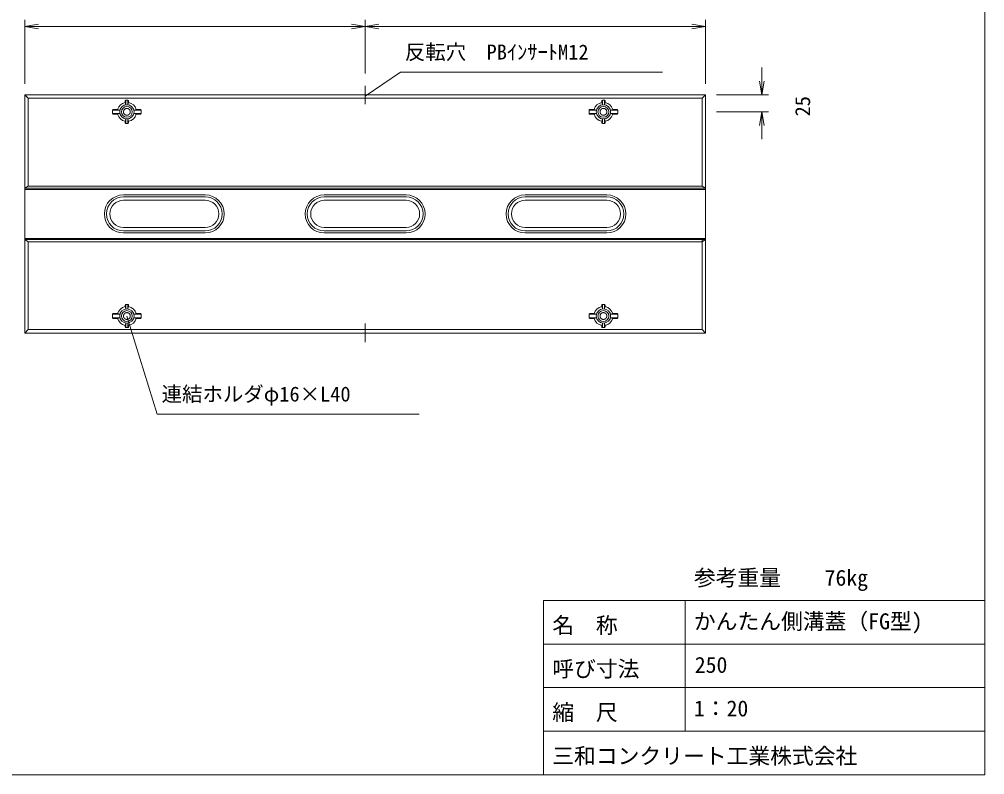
# Model space of a CAD drawing. Units: millimetres, scale not verified. Extents: x 1549 to 15223, y 1105 to 10775.
# Drawn here: x 8133 to 15223, y 1105 to 6655 of the extents above; entities that cross this region are included whole.
import ezdxf
from ezdxf.enums import TextEntityAlignment as Align

# ---------------------------------------------------------------- set-up
doc = ezdxf.new("R2010")
doc.units = ezdxf.units.MM
doc.header["$LTSCALE"] = 20
doc.linetypes.add('USER3', pattern=[13, 10, -1, 1, -1])
for name, color, linetype, lineweight in [('0_2', 7, 'Continuous', 18), ('D-STR-DIM（寸法）', 7, 'Continuous', 18), ('D-STR-HTXT（旗揚げ）', 7, 'Continuous', 18), ('D-STR-STR1（構造物）', 7, 'Continuous', 18), ('D-STR（構造物外形線）', 1, 'Continuous', 18), ('D-TTL(外枠）', 2, 'Continuous', 18)]:
    doc.layers.add(name, color=color, linetype=linetype, lineweight=lineweight)
doc.layers.add('D-STR-TXT（文字）', color=7, linetype='Continuous')
doc.layers.add('D-TTL-TXT（文字）', color=7, linetype='Continuous')
doc.styles.add('ＭＳ ゴシック', font='')
doc.styles.get('ＭＳ ゴシック').set_extended_font_data('MS Gothic')

msp = doc.modelspace()

# ---------------------------------------------------------------- linework, layer by layer
at = {"layer": '0_2'}
for p, q in [((8173.06, 6601.48), (8273.06, 6618.15)), ((8273.06, 6584.82), (8173.06, 6601.48)), ((8173.06, 6601.48), (8273.06, 6601.48)), ((10573.06, 6618.15), (10673.06, 6601.48)), ((10673.06, 6601.48), (10573.06, 6584.82)), ((10673.06, 6601.48), (10573.06, 6601.48)), ((10673.06, 6601.48), (10773.06, 6618.15)), ((10773.06, 6584.82), (10673.06, 6601.48)), ((10673.06, 6601.48), (10773.06, 6601.48)), ((13073.06, 6618.15), (13173.06, 6601.48)), ((13173.06, 6601.48), (13073.06, 6584.82)), ((13173.06, 6601.48), (13073.06, 6601.48)), ((13586.2, 6099.68), (13569.54, 6199.68)), ((13602.87, 6199.68), (13586.2, 6099.68)), ((13586.2, 6099.68), (13586.2, 6199.68)), ((13569.54, 5874.68), (13586.2, 5974.68)), ((13586.2, 5974.68), (13602.87, 5874.68)), ((13586.2, 5974.68), (13586.2, 5874.68))]:
    msp.add_line(p, q, dxfattribs=at)
at = {"layer": 'D-STR-DIM（寸法）'}
for p, q in [((8173.06, 6179.68), (8173.06, 6651.48)), ((10573.06, 6601.48), (8273.06, 6601.48)), ((10673.06, 6256.5), (10673.06, 6651.48)), ((10673.06, 6256.5), (10673.06, 6651.48)), ((13073.06, 6601.48), (10773.06, 6601.48)), ((13173.06, 6179.68), (13173.06, 6651.48)), ((13586.2, 6199.68), (13586.2, 6299.68)), ((13253.06, 6099.68), (13636.2, 6099.68)), ((13253.06, 5974.68), (13636.2, 5974.68)), ((13586.2, 5874.68), (13586.2, 5774.68))]:
    msp.add_line(p, q, dxfattribs=at)
at = {"layer": 'D-STR-HTXT（旗揚げ）'}
for p, q in [((10673.06, 6089.01), (10932.6, 6265.64)), ((10932.6, 6265.64), (12855.65, 6265.64)), ((8923.06, 4474.68), (9146.45, 3753.03)), ((9146.45, 3753.03), (11069.5, 3753.03))]:
    msp.add_line(p, q, dxfattribs=at)
at = {"layer": 'D-STR-STR1（構造物）'}
for p, q in [((10673.06, 6165.61), (10673.06, 6029.98)), ((8910.56, 6043.56), (8910.56, 6055.18)), ((8915.56, 6026.64), (8910.56, 6043.56)), ((8915.06, 6059.68), (8931.06, 6059.68)), ((8915.56, 6059.68), (8915.56, 6026.64)), ((8930.56, 6059.68), (8930.56, 6026.64)), ((8935.56, 6043.56), (8930.56, 6026.64)), ((8935.56, 6055.18), (8935.56, 6043.56)), ((12410.56, 6055.18), (12410.56, 6043.56)), ((12410.56, 6043.56), (12415.56, 6026.64)), ((12431.06, 6059.68), (12415.06, 6059.68)), ((12415.56, 6059.68), (12415.56, 6026.64)), ((12430.56, 6059.68), (12430.56, 6026.64)), ((12430.56, 6026.64), (12435.56, 6043.56)), ((12435.56, 6043.56), (12435.56, 6055.18)), ((8818.06, 5961.68), (8818.06, 5987.68)), ((8872.07, 5987.18), (8818.06, 5987.18)), ((8872.07, 5962.18), (8818.06, 5962.18)), ((8822.56, 5992.18), (8855.28, 5992.18)), ((8855.28, 5957.18), (8822.56, 5957.18)), ((8872.07, 5987.18), (8855.28, 5992.18)), ((8855.28, 5957.18), (8872.07, 5962.18)), ((8990.84, 5992.18), (8974.05, 5987.18)), ((9028.06, 5987.18), (8974.05, 5987.18)), ((8990.84, 5957.18), (8974.05, 5962.18)), ((9028.06, 5962.18), (8974.05, 5962.18)), ((9023.56, 5992.18), (8990.84, 5992.18)), ((9023.56, 5957.18), (8990.84, 5957.18)), ((9028.06, 5961.68), (9028.06, 5987.68)), ((12318.06, 5961.68), (12318.06, 5987.68)), ((12318.06, 5987.18), (12372.07, 5987.18)), ((12318.06, 5962.18), (12372.07, 5962.18)), ((12322.56, 5992.18), (12355.28, 5992.18)), ((12322.56, 5957.18), (12355.28, 5957.18)), ((12355.28, 5992.18), (12372.07, 5987.18)), ((12355.28, 5957.18), (12372.07, 5962.18)), ((12474.05, 5987.18), (12490.84, 5992.18)), ((12474.05, 5987.18), (12528.06, 5987.18)), ((12474.05, 5962.18), (12528.06, 5962.18)), ((12490.84, 5957.18), (12474.05, 5962.18)), ((12523.56, 5992.18), (12490.84, 5992.18)), ((12490.84, 5957.18), (12523.56, 5957.18)), ((12528.06, 5961.68), (12528.06, 5987.68)), ((8915.56, 5922.72), (8910.56, 5905.81)), ((8910.56, 5894.18), (8910.56, 5905.81)), ((8931.06, 5889.68), (8915.06, 5889.68)), ((8915.56, 5922.72), (8915.56, 5889.68)), ((8930.56, 5922.72), (8935.56, 5905.81)), ((8930.56, 5922.72), (8930.56, 5889.68)), ((8935.56, 5905.81), (8935.56, 5894.18)), ((12415.56, 5922.72), (12410.56, 5905.81)), ((12410.56, 5905.81), (12410.56, 5894.18)), ((12415.06, 5889.68), (12431.06, 5889.68)), ((12415.56, 5922.72), (12415.56, 5889.68)), ((12430.56, 5922.72), (12435.56, 5905.81)), ((12430.56, 5922.72), (12430.56, 5889.68)), ((12435.56, 5894.18), (12435.56, 5905.81)), ((8910.56, 4555.18), (8910.56, 4543.56)), ((8915.56, 4526.64), (8910.56, 4543.56)), ((8931.06, 4559.68), (8915.06, 4559.68)), ((8915.56, 4526.64), (8915.56, 4559.68)), ((8930.56, 4526.64), (8930.56, 4559.68)), ((8930.56, 4526.64), (8935.56, 4543.56)), ((8935.56, 4543.56), (8935.56, 4555.18)), ((12410.56, 4543.56), (12410.56, 4555.18)), ((12415.56, 4526.64), (12410.56, 4543.56)), ((12415.06, 4559.68), (12431.06, 4559.68)), ((12415.56, 4526.64), (12415.56, 4559.68)), ((12430.56, 4526.64), (12430.56, 4559.68)), ((12430.56, 4526.64), (12435.56, 4543.56)), ((12435.56, 4555.18), (12435.56, 4543.56)), ((8818.06, 4487.68), (8818.06, 4461.68)), ((8872.07, 4487.18), (8818.06, 4487.18)), ((8855.28, 4492.18), (8822.56, 4492.18)), ((8855.28, 4492.18), (8872.07, 4487.18)), ((8990.84, 4492.18), (8974.05, 4487.18)), ((9028.06, 4487.18), (8974.05, 4487.18)), ((9023.56, 4492.18), (8990.84, 4492.18)), ((9028.06, 4487.68), (9028.06, 4461.68)), ((12318.06, 4487.68), (12318.06, 4461.68)), ((12318.06, 4487.18), (12372.07, 4487.18)), ((12322.56, 4492.18), (12355.28, 4492.18)), ((12355.28, 4492.18), (12372.07, 4487.18)), ((12490.84, 4492.18), (12474.05, 4487.18)), ((12474.05, 4487.18), (12528.06, 4487.18)), ((12490.84, 4492.18), (12523.56, 4492.18)), ((12528.06, 4487.68), (12528.06, 4461.68)), ((8872.07, 4462.18), (8818.06, 4462.18)), ((8822.56, 4457.18), (8855.28, 4457.18)), ((8872.07, 4462.18), (8855.28, 4457.18)), ((8915.56, 4422.72), (8910.56, 4405.81)), ((8910.56, 4405.81), (8910.56, 4394.18)), ((8915.56, 4389.68), (8915.56, 4422.72)), ((8935.56, 4405.81), (8930.56, 4422.72)), ((8930.56, 4389.68), (8930.56, 4422.72)), ((8935.56, 4394.18), (8935.56, 4405.81)), ((9028.06, 4462.18), (8974.05, 4462.18)), ((8990.84, 4457.18), (8974.05, 4462.18)), ((9023.56, 4457.18), (8990.84, 4457.18)), ((10673.06, 4283.75), (10673.06, 4419.39)), ((12318.06, 4462.18), (12372.07, 4462.18)), ((12322.56, 4457.18), (12355.28, 4457.18)), ((12355.28, 4457.18), (12372.07, 4462.18)), ((12410.56, 4405.81), (12415.56, 4422.72)), ((12410.56, 4394.18), (12410.56, 4405.81)), ((12415.56, 4389.68), (12415.56, 4422.72)), ((12430.56, 4389.68), (12430.56, 4422.72)), ((12430.56, 4422.72), (12435.56, 4405.81)), ((12435.56, 4405.81), (12435.56, 4394.18)), ((12474.05, 4462.18), (12490.84, 4457.18)), ((12474.05, 4462.18), (12528.06, 4462.18)), ((12523.56, 4457.18), (12490.84, 4457.18)), ((8915.06, 4389.68), (8931.06, 4389.68)), ((12431.06, 4389.68), (12415.06, 4389.68))]:
    msp.add_line(p, q, dxfattribs=at)
for centre, radius in [((8923.06, 5974.68), 52.5), ((12423.06, 5974.68), 52.5), ((8923.06, 5974.68), 40), ((12423.06, 5974.68), 40), ((8923.06, 4474.68), 52.5), ((8923.06, 4474.68), 40), ((12423.06, 4474.68), 52.5), ((12423.06, 4474.68), 40)]:
    msp.add_circle(centre, radius, dxfattribs=at)
at = {"layer": 'D-STR-STR1（構造物）', "linetype": 'USER3'}
for centre in [(8923.06, 5974.68), (12423.06, 5974.68), (8923.06, 4474.68), (12423.06, 4474.68)]:
    msp.add_circle(centre, 25, dxfattribs=at)
at = {"layer": 'D-STR-STR1（構造物）'}
for centre, radius, start, end in [((8923.06, 5974.68), 70, 100.28656, 165.52249), ((8915.06, 6055.18), 4.5, 90, 180), ((8931.06, 6055.18), 4.5, 359.99998, 89.99998), ((8923.06, 5974.68), 70, 14.47751, 79.71344), ((12423.06, 5974.68), 70, 100.28656, 165.52249), ((12415.06, 6055.18), 4.5, 90.00002, 180.00002), ((12431.06, 6055.18), 4.5, 0, 90), ((12423.06, 5974.68), 70, 14.47751, 79.71344), ((8822.56, 5987.68), 4.5, 90, 180), ((8822.56, 5961.68), 4.5, 180, 270), ((8923.06, 5974.68), 70, 194.47751, 259.71344), ((8923.06, 5974.68), 70, 280.28656, 345.52249), ((9023.56, 5987.68), 4.5, 0, 90), ((9023.56, 5961.68), 4.5, 270, 0), ((12322.56, 5987.68), 4.5, 90, 180), ((12322.56, 5961.68), 4.5, 180, 270), ((12423.06, 5974.68), 70, 194.47751, 259.71344), ((12423.06, 5974.68), 70, 280.28656, 345.52249), ((12523.56, 5987.68), 4.5, 0, 90), ((12523.56, 5961.68), 4.5, 270, 0), ((8915.06, 5894.18), 4.5, 180, 270), ((8931.06, 5894.18), 4.5, 270, 0), ((12415.06, 5894.18), 4.5, 180, 270), ((12431.06, 5894.18), 4.5, 270, 0), ((8923.06, 4474.68), 70, 100.28656, 165.52249), ((8915.06, 4555.18), 4.5, 90, 180), ((8931.06, 4555.18), 4.5, 0, 90), ((8923.06, 4474.68), 70, 14.47751, 79.71344), ((12423.06, 4474.68), 70, 100.28656, 165.52249), ((12415.06, 4555.18), 4.5, 90, 180), ((12431.06, 4555.18), 4.5, 0, 90), ((12423.06, 4474.68), 70, 14.47751, 79.71344), ((8822.56, 4487.68), 4.5, 90, 180), ((9023.56, 4487.68), 4.5, 0, 90), ((12322.56, 4487.68), 4.5, 90, 180), ((12523.56, 4487.68), 4.5, 0, 90), ((8822.56, 4461.68), 4.5, 180, 270), ((8923.06, 4474.68), 70, 194.47751, 259.71344), ((8923.06, 4474.68), 70, 280.28656, 345.52249), ((9023.56, 4461.68), 4.5, 270, 0), ((12322.56, 4461.68), 4.5, 180, 270), ((12423.06, 4474.68), 70, 194.47751, 259.71344), ((12423.06, 4474.68), 70, 280.28656, 345.52249), ((12523.56, 4461.68), 4.5, 270, 0), ((8915.06, 4394.18), 4.5, 180, 270), ((8931.06, 4394.18), 4.5, 270.00002, 0.00002), ((12415.06, 4394.18), 4.5, 179.99998, 269.99998), ((12431.06, 4394.18), 4.5, 270, 0)]:
    msp.add_arc(centre, radius, start, end, dxfattribs=at)
at = {"layer": 'D-STR（構造物外形線）'}
for p, q in [((8173.06, 5404.68), (8173.06, 6099.68)), ((8173.06, 5404.68), (8173.06, 6099.68)), ((13173.06, 6099.68), (8173.06, 6099.68)), ((8173.06, 6099.68), (8198.06, 6074.68)), ((13173.06, 6099.68), (13148.06, 6074.68)), ((13173.06, 5404.68), (13173.06, 6099.68)), ((8198.06, 5429.68), (8198.06, 6074.68)), ((8198.06, 6074.68), (13148.06, 6074.68)), ((13148.06, 5429.68), (13148.06, 6074.68)), ((8198.06, 5429.68), (8173.06, 5413.49)), ((13173.06, 5413.49), (8173.06, 5413.49)), ((13173.06, 5404.68), (8173.06, 5404.68)), ((13173.06, 5404.68), (8173.06, 5404.68)), ((8173.06, 5044.68), (8173.06, 5404.68)), ((13148.06, 5429.68), (8198.06, 5429.68)), ((13148.06, 5429.68), (13173.06, 5413.49)), ((13173.06, 5044.68), (13173.06, 5404.68)), ((13173.06, 5044.68), (8173.06, 5044.68)), ((13173.06, 5044.68), (8173.06, 5044.68)), ((8173.06, 4349.68), (8173.06, 5044.68)), ((8173.06, 4349.68), (8173.06, 5044.68)), ((13173.06, 5035.88), (8173.06, 5035.88)), ((8198.06, 5019.68), (8173.06, 5035.88)), ((13148.06, 4374.68), (13148.06, 5037.18)), ((13148.06, 5019.68), (13173.06, 5035.88)), ((13173.06, 4349.68), (13173.06, 5044.68)), ((13148.06, 5019.68), (8198.06, 5019.68)), ((8198.06, 4374.68), (8198.06, 5019.68)), ((8198.06, 4374.68), (8173.06, 4349.68)), ((13173.06, 4349.68), (8173.06, 4349.68)), ((13148.06, 4374.68), (8198.06, 4374.68)), ((13148.06, 4374.68), (13173.06, 4349.68))]:
    msp.add_line(p, q, dxfattribs=at)
at = {"layer": 'D-STR（構造物外形線）', "color": 7}
for p, q in [((9498.06, 5364.68), (8898.06, 5364.68)), ((8898.06, 5349.68), (9498.06, 5349.68)), ((8898.06, 5324.68), (9498.06, 5324.68)), ((10973.06, 5364.68), (10373.06, 5364.68)), ((10373.06, 5349.68), (10973.06, 5349.68)), ((10373.06, 5324.68), (10973.06, 5324.68)), ((12448.06, 5364.68), (11848.06, 5364.68)), ((11848.06, 5349.68), (12448.06, 5349.68)), ((11848.06, 5324.68), (12448.06, 5324.68)), ((8898.06, 5124.68), (9498.06, 5124.68)), ((10373.06, 5124.68), (10973.06, 5124.68)), ((11848.06, 5124.68), (12448.06, 5124.68)), ((8898.06, 5099.68), (9498.06, 5099.68)), ((8898.06, 5084.68), (9498.06, 5084.68)), ((10373.06, 5099.68), (10973.06, 5099.68)), ((10373.06, 5084.68), (10973.06, 5084.68)), ((11848.06, 5099.68), (12448.06, 5099.68)), ((11848.06, 5084.68), (12448.06, 5084.68))]:
    msp.add_line(p, q, dxfattribs=at)
for centre, radius, start, end in [((8898.06, 5224.68), 140, 90, 270), ((8898.06, 5224.68), 125, 90, 270), ((8898.06, 5224.68), 100, 90, 270), ((9498.06, 5224.68), 140, 270, 90), ((9498.06, 5224.68), 125, 270, 90), ((9498.06, 5224.68), 100, 270, 90), ((10373.06, 5224.68), 140, 90, 270), ((10373.06, 5224.68), 125, 90, 270), ((10373.06, 5224.68), 100, 90, 270), ((10973.06, 5224.68), 140, 270, 90), ((10973.06, 5224.68), 125, 270, 90), ((10973.06, 5224.68), 100, 270, 90), ((11848.06, 5224.68), 140, 90, 270), ((11848.06, 5224.68), 125, 90, 270), ((11848.06, 5224.68), 100, 90, 270), ((12448.06, 5224.68), 140, 270, 90), ((12448.06, 5224.68), 125, 270, 90), ((12448.06, 5224.68), 100, 270, 90)]:
    msp.add_arc(centre, radius, start, end, dxfattribs=at)
at = {"layer": 'D-TTL(外枠）'}
for p, q in [((15223.01, 10774.88), (15223.01, 1105.12)), ((11983.01, 2385.12), (11983.01, 1105.12)), ((11983.01, 2385.12), (15223.01, 2385.12)), ((13023.01, 2385.12), (13023.01, 1425.12)), ((11983.01, 2065.12), (15223.01, 2065.12)), ((11983.01, 1745.12), (15223.01, 1745.12)), ((11983.01, 1425.12), (15223.01, 1425.12)), ((1549.48, 1105.12), (15223.01, 1105.12))]:
    msp.add_line(p, q, dxfattribs=at)

# ---------------------------------------------------------------- texts
at = {"layer": 'D-STR-DIM（寸法）', "style": 'ＭＳ ゴシック'}
msp.add_text('25', height=110, rotation=90, dxfattribs=at).set_placement((13973.7, 5940.86), align=Align.BOTTOM_LEFT)
at = {"layer": 'D-STR-TXT（文字）', "style": 'ＭＳ ゴシック'}
for s, p in [('反転穴\u3000PBｲﾝｻｰﾄM12', (10964.48, 6326.22)), ('連結ホルダφ16×L40', (9178.32, 3813.61))]:
    msp.add_text(s, height=110, dxfattribs=at).set_placement(p, align=Align.BOTTOM_LEFT)
at = {"layer": 'D-TTL-TXT（文字）', "style": 'ＭＳ ゴシック'}
for s, p in [('参考重量\u3000\u300076kg', (13087.37, 2458.15)), ('名\u3000称', (12047.37, 2108.91)), ('かんたん側溝蓋（FG型)', (13087.37, 2138.15)), ('呼び寸法', (12047.37, 1788.91)), ('250', (13093.91, 1818.15)), ('縮\u3000尺', (12047.37, 1468.91)), ('1：20', (13087.37, 1498.15)), ('三和コンクリート工業株式会社', (12047.37, 1148.91))]:
    msp.add_text(s, height=117.3, dxfattribs=at).set_placement(p, align=Align.BOTTOM_LEFT)

doc.saveas('drawing.dxf')
